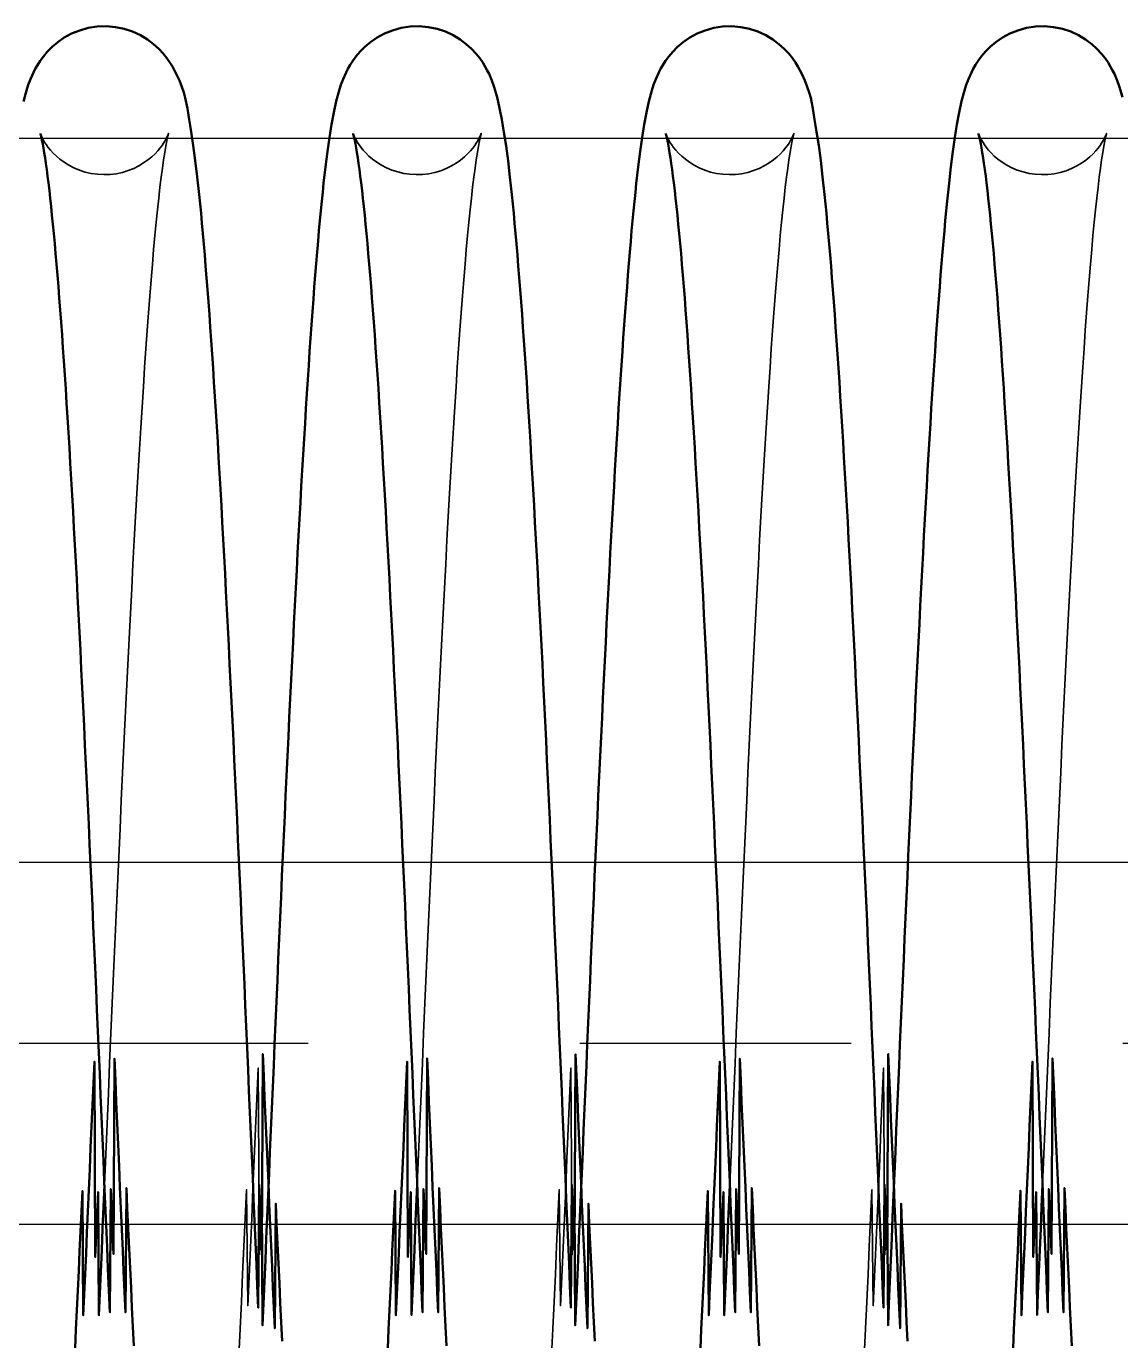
# Model space of a CAD drawing. Header units: millimetres. Extents: x 1448 to 104164, y -19509 to -89.
# Drawn here: x 81536.9 to 81597.3, y -3019.1 to -2946.5 of the extents above; entities that cross this region are included whole.
import ezdxf

# ---------------------------------------------------------------- set-up
doc = ezdxf.new("R2010")
doc.units = ezdxf.units.MM
doc.header["$LTSCALE"] = 60
doc.header["$MEASUREMENT"] = 0
doc.linetypes.add('CENTER', pattern=[2, 1.25, -0.25, 0.25, -0.25])
doc.layers.get('0').update_dxf_attribs({"linetype": 'CONTINUOUS'})
doc.layers.add('cen', color=14, linetype='CONTINUOUS')
doc.layers.add('가려진 것(ISO)', color=7, linetype='CONTINUOUS', lineweight=35)
doc.layers.add('가시적인 것(ISO)', color=7, linetype='CONTINUOUS', lineweight=50)

# ---------------------------------------------------------------- blocks, each defined once
blk = doc.blocks.new('토션스프링1')
at = {"layer": '가려진 것(ISO)', "flags": 128}
for points in [[(21463072.789, -50955408.884), (21463072.795, -50955408.9), (21463072.814, -50955408.952), (21463072.854, -50955409.046), (21463072.924, -50955409.194), (21463072.976, -50955409.288), (21463073.042, -50955409.397), (21463073.125, -50955409.52), (21463073.226, -50955409.657), (21463073.349, -50955409.808), (21463073.498, -50955409.971), (21463073.672, -50955410.141), (21463073.874, -50955410.313), (21463074.105, -50955410.482), (21463074.363, -50955410.642), (21463074.644, -50955410.789), (21463074.946, -50955410.916), (21463075.265, -50955411.019), (21463075.599, -50955411.096), (21463075.942, -50955411.145), (21463076.289, -50955411.164), (21463076.637, -50955411.152), (21463076.981, -50955411.11), (21463077.318, -50955411.039), (21463077.642, -50955410.942), (21463077.948, -50955410.821), (21463078.233, -50955410.678), (21463078.496, -50955410.52), (21463078.734, -50955410.353), (21463078.944, -50955410.181), (21463079.124, -50955410.01), (21463079.278, -50955409.845), (21463079.407, -50955409.69), (21463079.514, -50955409.547), (21463079.599, -50955409.42), (21463079.668, -50955409.309), (21463079.723, -50955409.212), (21463079.798, -50955409.061), (21463079.841, -50955408.961), (21463079.863, -50955408.905), (21463079.87, -50955408.885), (21463079.867, -50955408.895), (21463079.858, -50955408.932), (21463079.842, -50955408.993), (21463079.822, -50955409.076), (21463079.772, -50955409.3), (21463079.717, -50955409.588), (21463079.658, -50955409.936), (21463079.595, -50955410.341), (21463079.529, -50955410.799), (21463079.462, -50955411.307), (21463079.394, -50955411.862), (21463079.326, -50955412.461), (21463079.257, -50955413.106), (21463079.187, -50955413.796), (21463079.117, -50955414.528), (21463079.047, -50955415.303), (21463078.976, -50955416.119), (21463078.905, -50955416.975), (21463078.834, -50955417.869), (21463078.763, -50955418.8), (21463078.692, -50955419.768), (21463078.621, -50955420.771), (21463078.55, -50955421.812), (21463078.479, -50955422.889), (21463078.407, -50955424.003), (21463078.336, -50955425.15), (21463078.264, -50955426.331), (21463078.193, -50955427.544), (21463078.121, -50955428.786), (21463078.049, -50955430.058), (21463077.978, -50955431.358), (21463077.906, -50955432.685), (21463077.835, -50955434.036), (21463077.764, -50955435.413), (21463077.692, -50955436.816), (21463077.621, -50955438.247), (21463077.549, -50955439.702), (21463077.477, -50955441.182), (21463077.405, -50955442.683), (21463077.334, -50955444.204), (21463077.262, -50955445.745), (21463077.19, -50955447.302), (21463077.118, -50955448.876), (21463077.047, -50955450.463), (21463076.975, -50955452.064), (21463076.904, -50955453.675), (21463076.832, -50955455.3), (21463076.761, -50955456.939), (21463076.689, -50955458.591), (21463076.617, -50955460.254), (21463076.545, -50955461.926), (21463076.474, -50955463.606), (21463076.402, -50955465.292), (21463076.33, -50955466.982)], [(21463090.065, -50955408.884), (21463090.071, -50955408.9), (21463090.09, -50955408.952), (21463090.13, -50955409.045), (21463090.201, -50955409.189), (21463090.252, -50955409.282), (21463090.317, -50955409.391), (21463090.398, -50955409.514), (21463090.499, -50955409.652), (21463090.621, -50955409.803), (21463090.769, -50955409.966), (21463090.942, -50955410.136), (21463091.144, -50955410.308), (21463091.374, -50955410.477), (21463091.631, -50955410.638), (21463091.912, -50955410.785), (21463092.212, -50955410.912), (21463092.532, -50955411.016), (21463092.865, -50955411.094), (21463093.208, -50955411.144), (21463093.555, -50955411.164), (21463093.903, -50955411.153), (21463094.248, -50955411.111), (21463094.585, -50955411.041), (21463094.909, -50955410.945), (21463095.215, -50955410.824), (21463095.501, -50955410.682), (21463095.766, -50955410.525), (21463096.004, -50955410.357), (21463096.214, -50955410.186), (21463096.395, -50955410.015), (21463096.55, -50955409.85), (21463096.68, -50955409.693), (21463096.787, -50955409.551), (21463096.873, -50955409.424), (21463096.942, -50955409.312), (21463096.997, -50955409.214), (21463097.073, -50955409.063), (21463097.118, -50955408.962), (21463097.139, -50955408.905), (21463097.146, -50955408.885), (21463097.143, -50955408.895), (21463097.133, -50955408.931), (21463097.117, -50955408.992), (21463097.097, -50955409.075), (21463097.048, -50955409.298), (21463096.994, -50955409.585), (21463096.934, -50955409.934), (21463096.871, -50955410.339), (21463096.805, -50955410.797), (21463096.738, -50955411.304), (21463096.67, -50955411.858), (21463096.602, -50955412.458), (21463096.533, -50955413.103), (21463096.463, -50955413.793), (21463096.393, -50955414.525), (21463096.323, -50955415.3), (21463096.252, -50955416.115), (21463096.181, -50955416.97), (21463096.11, -50955417.864), (21463096.039, -50955418.794), (21463095.968, -50955419.76), (21463095.897, -50955420.765), (21463095.826, -50955421.807), (21463095.755, -50955422.886), (21463095.683, -50955424), (21463095.612, -50955425.148), (21463095.54, -50955426.329), (21463095.469, -50955427.541), (21463095.397, -50955428.783), (21463095.325, -50955430.054), (21463095.254, -50955431.352), (21463095.182, -50955432.676), (21463095.111, -50955434.027), (21463095.04, -50955435.405), (21463094.968, -50955436.812), (21463094.896, -50955438.244), (21463094.825, -50955439.701), (21463094.753, -50955441.181), (21463094.681, -50955442.682), (21463094.609, -50955444.203), (21463094.538, -50955445.743), (21463094.466, -50955447.299), (21463094.394, -50955448.871), (21463094.323, -50955450.456), (21463094.251, -50955452.054), (21463094.18, -50955453.666), (21463094.108, -50955455.294), (21463094.036, -50955456.936), (21463093.965, -50955458.59), (21463093.893, -50955460.254), (21463093.821, -50955461.927), (21463093.749, -50955463.607), (21463093.677, -50955465.293), (21463093.606, -50955466.981)], [(21463107.341, -50955408.884), (21463107.346, -50955408.9), (21463107.366, -50955408.952), (21463107.406, -50955409.046), (21463107.476, -50955409.194), (21463107.527, -50955409.288), (21463107.593, -50955409.397), (21463107.676, -50955409.52), (21463107.778, -50955409.657), (21463107.901, -50955409.808), (21463108.049, -50955409.971), (21463108.224, -50955410.141), (21463108.426, -50955410.313), (21463108.657, -50955410.482), (21463108.914, -50955410.642), (21463109.196, -50955410.789), (21463109.497, -50955410.916), (21463109.816, -50955411.019), (21463110.15, -50955411.096), (21463110.493, -50955411.145), (21463110.841, -50955411.164), (21463111.188, -50955411.152), (21463111.533, -50955411.11), (21463111.869, -50955411.039), (21463112.193, -50955410.942), (21463112.499, -50955410.821), (21463112.785, -50955410.678), (21463113.048, -50955410.52), (21463113.285, -50955410.353), (21463113.495, -50955410.181), (21463113.676, -50955410.01), (21463113.83, -50955409.845), (21463113.959, -50955409.69), (21463114.065, -50955409.547), (21463114.151, -50955409.42), (21463114.22, -50955409.309), (21463114.274, -50955409.212), (21463114.349, -50955409.061), (21463114.393, -50955408.961), (21463114.415, -50955408.905), (21463114.422, -50955408.885), (21463114.419, -50955408.895), (21463114.409, -50955408.932), (21463114.393, -50955408.993), (21463114.373, -50955409.076), (21463114.324, -50955409.3), (21463114.269, -50955409.588), (21463114.209, -50955409.936), (21463114.146, -50955410.341), (21463114.081, -50955410.799), (21463114.014, -50955411.307), (21463113.945, -50955411.862), (21463113.877, -50955412.461), (21463113.808, -50955413.106), (21463113.738, -50955413.796), (21463113.669, -50955414.528), (21463113.598, -50955415.303), (21463113.528, -50955416.119), (21463113.457, -50955416.975), (21463113.386, -50955417.869), (21463113.315, -50955418.8), (21463113.244, -50955419.768), (21463113.173, -50955420.771), (21463113.102, -50955421.812), (21463113.03, -50955422.889), (21463112.959, -50955424.003), (21463112.887, -50955425.15), (21463112.816, -50955426.331), (21463112.744, -50955427.544), (21463112.673, -50955428.786), (21463112.601, -50955430.058), (21463112.529, -50955431.358), (21463112.458, -50955432.685), (21463112.386, -50955434.036), (21463112.315, -50955435.413), (21463112.244, -50955436.816), (21463112.172, -50955438.247), (21463112.1, -50955439.702), (21463112.029, -50955441.182), (21463111.957, -50955442.683), (21463111.885, -50955444.204), (21463111.813, -50955445.745), (21463111.741, -50955447.302), (21463111.67, -50955448.876), (21463111.598, -50955450.463), (21463111.527, -50955452.064), (21463111.455, -50955453.675), (21463111.384, -50955455.3), (21463111.312, -50955456.939), (21463111.24, -50955458.591), (21463111.169, -50955460.254), (21463111.097, -50955461.926), (21463111.025, -50955463.606), (21463110.953, -50955465.292), (21463110.881, -50955466.982)], [(21463124.617, -50955408.884), (21463124.622, -50955408.9), (21463124.642, -50955408.952), (21463124.682, -50955409.045), (21463124.753, -50955409.189), (21463124.804, -50955409.282), (21463124.869, -50955409.391), (21463124.95, -50955409.514), (21463125.05, -50955409.652), (21463125.173, -50955409.803), (21463125.32, -50955409.966), (21463125.494, -50955410.136), (21463125.695, -50955410.308), (21463125.926, -50955410.477), (21463126.183, -50955410.638), (21463126.463, -50955410.785), (21463126.764, -50955410.912), (21463127.083, -50955411.016), (21463127.417, -50955411.094), (21463127.759, -50955411.144), (21463128.106, -50955411.164), (21463128.454, -50955411.153), (21463128.799, -50955411.111), (21463129.136, -50955411.041), (21463129.46, -50955410.945), (21463129.766, -50955410.824), (21463130.053, -50955410.682), (21463130.317, -50955410.525), (21463130.555, -50955410.357), (21463130.765, -50955410.186), (21463130.947, -50955410.015), (21463131.102, -50955409.85), (21463131.232, -50955409.693), (21463131.338, -50955409.551), (21463131.424, -50955409.424), (21463131.494, -50955409.312), (21463131.548, -50955409.214), (21463131.625, -50955409.063), (21463131.669, -50955408.962), (21463131.691, -50955408.905), (21463131.698, -50955408.885), (21463131.695, -50955408.895), (21463131.685, -50955408.931), (21463131.669, -50955408.992), (21463131.649, -50955409.075), (21463131.6, -50955409.298), (21463131.545, -50955409.585), (21463131.486, -50955409.934), (21463131.423, -50955410.339), (21463131.357, -50955410.797), (21463131.289, -50955411.304), (21463131.222, -50955411.858), (21463131.153, -50955412.458), (21463131.084, -50955413.103), (21463131.015, -50955413.793), (21463130.945, -50955414.525), (21463130.874, -50955415.3), (21463130.804, -50955416.115), (21463130.733, -50955416.97), (21463130.662, -50955417.864), (21463130.591, -50955418.794), (21463130.52, -50955419.76), (21463130.449, -50955420.765), (21463130.378, -50955421.807), (21463130.306, -50955422.886), (21463130.235, -50955424), (21463130.163, -50955425.148), (21463130.092, -50955426.329), (21463130.02, -50955427.541), (21463129.948, -50955428.783), (21463129.877, -50955430.054), (21463129.805, -50955431.352), (21463129.734, -50955432.676), (21463129.663, -50955434.027), (21463129.591, -50955435.405), (21463129.52, -50955436.812), (21463129.448, -50955438.244), (21463129.376, -50955439.701), (21463129.304, -50955441.181), (21463129.233, -50955442.682), (21463129.161, -50955444.203), (21463129.089, -50955445.743), (21463129.017, -50955447.299), (21463128.946, -50955448.871), (21463128.874, -50955450.456), (21463128.803, -50955452.054), (21463128.731, -50955453.666), (21463128.66, -50955455.294), (21463128.588, -50955456.936), (21463128.516, -50955458.59), (21463128.444, -50955460.254), (21463128.373, -50955461.927), (21463128.301, -50955463.607), (21463128.229, -50955465.293), (21463128.157, -50955466.981)], [(21463083.749, -50955476.418), (21463083.821, -50955474.94), (21463083.893, -50955473.44), (21463083.964, -50955471.919), (21463084.036, -50955470.378), (21463084.108, -50955468.82), (21463084.18, -50955467.246), (21463084.251, -50955473.657), (21463084.323, -50955472.056), (21463084.395, -50955470.443), (21463084.466, -50955468.82), (21463084.537, -50955467.183), (21463084.609, -50955465.534), (21463084.681, -50955463.872), (21463084.752, -50955462.202), (21463084.824, -50955460.523), (21463084.896, -50955470.837), (21463084.968, -50955469.147)], [(21463101.025, -50955476.413), (21463101.097, -50955474.934), (21463101.169, -50955473.433), (21463101.241, -50955471.913), (21463101.312, -50955470.373), (21463101.384, -50955468.817), (21463101.456, -50955467.245), (21463101.527, -50955473.659), (21463101.599, -50955472.061), (21463101.67, -50955470.451), (21463101.741, -50955468.826), (21463101.813, -50955467.186), (21463101.885, -50955465.534), (21463101.956, -50955463.871), (21463102.028, -50955462.2), (21463102.1, -50955460.521), (21463102.172, -50955470.836), (21463102.244, -50955469.147)], [(21463118.301, -50955476.418), (21463118.372, -50955474.94), (21463118.444, -50955473.44), (21463118.516, -50955471.919), (21463118.588, -50955470.378), (21463118.66, -50955468.82), (21463118.731, -50955467.246), (21463118.803, -50955473.657), (21463118.875, -50955472.056), (21463118.946, -50955470.443), (21463119.017, -50955468.82), (21463119.089, -50955467.183), (21463119.16, -50955465.534), (21463119.232, -50955463.872), (21463119.304, -50955462.202), (21463119.376, -50955460.523), (21463119.447, -50955470.837), (21463119.519, -50955469.147)]]:
    blk.add_lwpolyline(points, dxfattribs=at)
at = {"layer": '가시적인 것(ISO)', "flags": 128}
for points in [[(21463071.856, -50955407.116), (21463072.017, -50955406.52), (21463072.118, -50955406.21), (21463072.241, -50955405.882), (21463072.401, -50955405.52), (21463072.504, -50955405.321), (21463072.626, -50955405.107), (21463072.774, -50955404.875), (21463072.955, -50955404.629), (21463073.174, -50955404.37), (21463073.439, -50955404.104), (21463073.753, -50955403.84), (21463074.112, -50955403.593), (21463074.518, -50955403.374), (21463074.963, -50955403.193), (21463075.437, -50955403.06), (21463075.93, -50955402.984), (21463076.434, -50955402.967), (21463076.935, -50955403.008), (21463077.421, -50955403.108), (21463077.884, -50955403.262), (21463078.315, -50955403.461), (21463078.703, -50955403.693), (21463079.043, -50955403.948), (21463079.335, -50955404.213), (21463079.58, -50955404.476), (21463079.783, -50955404.73), (21463079.95, -50955404.971), (21463080.087, -50955405.197), (21463080.3, -50955405.602), (21463080.471, -50955405.97), (21463080.606, -50955406.308), (21463080.714, -50955406.624), (21463080.798, -50955406.926), (21463080.92, -50955407.512), (21463081.016, -50955408.121), (21463081.068, -50955408.451), (21463081.126, -50955408.803), (21463081.238, -50955409.56), (21463081.348, -50955410.387), (21463081.456, -50955411.286), (21463081.561, -50955412.256), (21463081.613, -50955412.768), (21463081.665, -50955413.298), (21463081.716, -50955413.846), (21463081.768, -50955414.412), (21463081.819, -50955414.996), (21463081.87, -50955415.598), (21463081.921, -50955416.218), (21463081.972, -50955416.856), (21463082.023, -50955417.513), (21463082.074, -50955418.189), (21463082.125, -50955418.883), (21463082.176, -50955419.596), (21463082.227, -50955420.327), (21463082.279, -50955421.075), (21463082.33, -50955421.841), (21463082.381, -50955422.624), (21463082.432, -50955423.424), (21463082.483, -50955424.24), (21463082.534, -50955425.071), (21463082.586, -50955425.918), (21463082.637, -50955426.781), (21463082.688, -50955427.657), (21463082.739, -50955428.548), (21463082.789, -50955429.453), (21463082.84, -50955430.371), (21463082.891, -50955431.303), (21463082.942, -50955432.247), (21463082.993, -50955433.205), (21463083.043, -50955434.178), (21463083.094, -50955435.165), (21463083.145, -50955436.165), (21463083.196, -50955437.178), (21463083.247, -50955438.204), (21463083.298, -50955439.241), (21463083.349, -50955440.289), (21463083.4, -50955441.348), (21463083.451, -50955442.418), (21463083.502, -50955443.497), (21463083.553, -50955444.585), (21463083.604, -50955445.682), (21463083.655, -50955446.787), (21463083.706, -50955447.9), (21463083.757, -50955449.019), (21463083.807, -50955450.145), (21463083.858, -50955451.278), (21463083.909, -50955452.419), (21463083.959, -50955453.568), (21463084.01, -50955454.724), (21463084.061, -50955455.887), (21463084.112, -50955457.057), (21463084.163, -50955458.232), (21463084.214, -50955459.413), (21463084.265, -50955460.597), (21463084.316, -50955461.786), (21463084.367, -50955462.978), (21463084.418, -50955464.173), (21463084.469, -50955465.37), (21463084.52, -50955466.568), (21463084.571, -50955467.767), (21463084.621, -50955468.966), (21463084.672, -50955470.165), (21463084.723, -50955471.363), (21463084.774, -50955472.561), (21463084.824, -50955473.761), (21463084.875, -50955466.961), (21463084.926, -50955468.161), (21463084.977, -50955469.361), (21463085.028, -50955470.559), (21463085.079, -50955459.756), (21463085.13, -50955460.951), (21463085.181, -50955462.142), (21463085.232, -50955463.331), (21463085.283, -50955464.515), (21463085.334, -50955465.694), (21463085.385, -50955466.868), (21463085.435, -50955468.036), (21463085.486, -50955469.198), (21463085.537, -50955470.352), (21463085.588, -50955471.499), (21463085.638, -50955472.637), (21463085.689, -50955473.77), (21463085.74, -50955474.895), (21463085.791, -50955468.014), (21463085.842, -50955469.126), (21463085.892, -50955470.23), (21463085.943, -50955471.326), (21463085.994, -50955472.413), (21463086.045, -50955473.49), (21463086.096, -50955474.557), (21463086.147, -50955475.613)], [(21463084.968, -50955469.147), (21463085.019, -50955467.946), (21463085.07, -50955474.743), (21463085.121, -50955473.54), (21463085.172, -50955472.338), (21463085.222, -50955471.136), (21463085.273, -50955469.936), (21463085.324, -50955468.738), (21463085.374, -50955467.543), (21463085.425, -50955466.347), (21463085.476, -50955465.152), (21463085.527, -50955463.958), (21463085.578, -50955462.766), (21463085.629, -50955461.575), (21463085.68, -50955460.388), (21463085.731, -50955459.204), (21463085.782, -50955458.024), (21463085.833, -50955456.849), (21463085.884, -50955455.679), (21463085.934, -50955454.515), (21463085.985, -50955453.358), (21463086.036, -50955452.207), (21463086.087, -50955451.064), (21463086.138, -50955449.929), (21463086.189, -50955448.803), (21463086.24, -50955447.687), (21463086.29, -50955446.579), (21463086.341, -50955445.478), (21463086.392, -50955444.386), (21463086.443, -50955443.301), (21463086.494, -50955442.225), (21463086.544, -50955441.159), (21463086.595, -50955440.103), (21463086.646, -50955439.056), (21463086.698, -50955438.021), (21463086.749, -50955436.997), (21463086.8, -50955435.985), (21463086.851, -50955434.985), (21463086.902, -50955433.999), (21463086.952, -50955433.025), (21463087.003, -50955432.066), (21463087.054, -50955431.121), (21463087.105, -50955430.191), (21463087.156, -50955429.276), (21463087.207, -50955428.376), (21463087.257, -50955427.49), (21463087.308, -50955426.619), (21463087.359, -50955425.761), (21463087.41, -50955424.919), (21463087.462, -50955424.091), (21463087.513, -50955423.279), (21463087.564, -50955422.482), (21463087.615, -50955421.701), (21463087.667, -50955420.937), (21463087.718, -50955420.189), (21463087.769, -50955419.459), (21463087.821, -50955418.745), (21463087.873, -50955418.049), (21463087.924, -50955417.371), (21463087.976, -50955416.712), (21463088.027, -50955416.071), (21463088.079, -50955415.448), (21463088.131, -50955414.845), (21463088.182, -50955414.262), (21463088.234, -50955413.698), (21463088.286, -50955413.155), (21463088.338, -50955412.632), (21463088.389, -50955412.128), (21463088.44, -50955411.643), (21463088.544, -50955410.729), (21463088.65, -50955409.885), (21463088.76, -50955409.105), (21463088.876, -50955408.387), (21463089, -50955407.724), (21463089.134, -50955407.113), (21463089.293, -50955406.518), (21463089.394, -50955406.209), (21463089.518, -50955405.88), (21463089.678, -50955405.518), (21463089.781, -50955405.318), (21463089.904, -50955405.104), (21463090.052, -50955404.872), (21463090.233, -50955404.625), (21463090.453, -50955404.367), (21463090.718, -50955404.101), (21463091.033, -50955403.837), (21463091.393, -50955403.59), (21463091.799, -50955403.371), (21463092.244, -50955403.191), (21463092.719, -50955403.059), (21463093.212, -50955402.983), (21463093.715, -50955402.967), (21463094.217, -50955403.009), (21463094.703, -50955403.11), (21463095.165, -50955403.264), (21463095.595, -50955403.464), (21463095.983, -50955403.696), (21463096.323, -50955403.951), (21463096.615, -50955404.217), (21463096.859, -50955404.48), (21463097.061, -50955404.734), (21463097.227, -50955404.975), (21463097.364, -50955405.199), (21463097.479, -50955405.407), (21463097.576, -50955405.601), (21463097.728, -50955405.955), (21463097.841, -50955406.277), (21463098.019, -50955406.881), (21463098.161, -50955407.482), (21463098.285, -50955408.115), (21463098.403, -50955408.809), (21463098.517, -50955409.57), (21463098.627, -50955410.398), (21463098.734, -50955411.295), (21463098.839, -50955412.262), (21463098.89, -50955412.772), (21463098.941, -50955413.3), (21463098.992, -50955413.846), (21463099.043, -50955414.411), (21463099.094, -50955414.994), (21463099.145, -50955415.595), (21463099.196, -50955416.215), (21463099.247, -50955416.854), (21463099.298, -50955417.512), (21463099.35, -50955418.189), (21463099.401, -50955418.885), (21463099.452, -50955419.599), (21463099.503, -50955420.331), (21463099.555, -50955421.08), (21463099.606, -50955421.846), (21463099.657, -50955422.629), (21463099.708, -50955423.429), (21463099.759, -50955424.244), (21463099.81, -50955425.075), (21463099.861, -50955425.922), (21463099.913, -50955426.783), (21463099.963, -50955427.658), (21463100.014, -50955428.548), (21463100.065, -50955429.452), (21463100.116, -50955430.369), (21463100.167, -50955431.3), (21463100.218, -50955432.245), (21463100.268, -50955433.206), (21463100.319, -50955434.18), (21463100.37, -50955435.168), (21463100.421, -50955436.169), (21463100.472, -50955437.183), (21463100.523, -50955438.209), (21463100.574, -50955439.246), (21463100.625, -50955440.295), (21463100.676, -50955441.354), (21463100.727, -50955442.423), (21463100.778, -50955443.501), (21463100.829, -50955444.588), (21463100.88, -50955445.684), (21463100.931, -50955446.787), (21463100.981, -50955447.898), (21463101.032, -50955449.016), (21463101.083, -50955450.141), (21463101.134, -50955451.276), (21463101.184, -50955452.419), (21463101.235, -50955453.569), (21463101.286, -50955454.727), (21463101.337, -50955455.892), (21463101.388, -50955457.062), (21463101.439, -50955458.238), (21463101.49, -50955459.419), (21463101.541, -50955460.603), (21463101.592, -50955461.792), (21463101.643, -50955462.983), (21463101.694, -50955464.177), (21463101.745, -50955465.372), (21463101.796, -50955466.569), (21463101.846, -50955467.766), (21463101.897, -50955468.964), (21463101.948, -50955470.161), (21463101.998, -50955471.359), (21463102.049, -50955472.559), (21463102.1, -50955473.761), (21463102.151, -50955466.962), (21463102.202, -50955468.164), (21463102.253, -50955469.365), (21463102.304, -50955470.564), (21463102.355, -50955459.762), (21463102.406, -50955460.956), (21463102.457, -50955462.148), (21463102.508, -50955463.336), (21463102.559, -50955464.519), (21463102.609, -50955465.698), (21463102.66, -50955466.871), (21463102.711, -50955468.037), (21463102.762, -50955469.197), (21463102.813, -50955470.349), (21463102.863, -50955471.494), (21463102.914, -50955472.634), (21463102.965, -50955473.768), (21463103.016, -50955474.895), (21463103.067, -50955468.016), (21463103.117, -50955469.129), (21463103.168, -50955470.234), (21463103.219, -50955471.33), (21463103.27, -50955472.417), (21463103.321, -50955473.494), (21463103.372, -50955474.561), (21463103.423, -50955475.618)], [(21463102.244, -50955469.147), (21463102.294, -50955467.947), (21463102.345, -50955474.745), (21463102.396, -50955473.544), (21463102.447, -50955472.344), (21463102.498, -50955471.145), (21463102.548, -50955469.947), (21463102.599, -50955468.75), (21463102.65, -50955467.551), (21463102.701, -50955466.353), (21463102.752, -50955465.156), (21463102.802, -50955463.96), (21463102.853, -50955462.766), (21463102.904, -50955461.575), (21463102.955, -50955460.387), (21463103.006, -50955459.203), (21463103.057, -50955458.023), (21463103.108, -50955456.848), (21463103.159, -50955455.679), (21463103.21, -50955454.516), (21463103.261, -50955453.36), (21463103.312, -50955452.211), (21463103.363, -50955451.07), (21463103.413, -50955449.938), (21463103.464, -50955448.814), (21463103.515, -50955447.697), (21463103.566, -50955446.586), (21463103.616, -50955445.484), (21463103.667, -50955444.389), (21463103.718, -50955443.303), (21463103.769, -50955442.226), (21463103.82, -50955441.159), (21463103.871, -50955440.101), (21463103.922, -50955439.055), (21463103.973, -50955438.019), (21463104.024, -50955436.995), (21463104.075, -50955435.984), (21463104.126, -50955434.985), (21463104.177, -50955433.999), (21463104.228, -50955433.028), (21463104.279, -50955432.07), (21463104.33, -50955431.127), (21463104.38, -50955430.199), (21463104.431, -50955429.285), (21463104.482, -50955428.383), (21463104.533, -50955427.496), (21463104.584, -50955426.622), (21463104.635, -50955425.763), (21463104.686, -50955424.919), (21463104.738, -50955424.09), (21463104.789, -50955423.276), (21463104.84, -50955422.478), (21463104.891, -50955421.697), (21463104.943, -50955420.932), (21463104.994, -50955420.184), (21463105.046, -50955419.453), (21463105.097, -50955418.74), (21463105.148, -50955418.045), (21463105.2, -50955417.368), (21463105.251, -50955416.71), (21463105.303, -50955416.07), (21463105.354, -50955415.451), (21463105.406, -50955414.851), (21463105.457, -50955414.27), (21463105.509, -50955413.71), (21463105.56, -50955413.169), (21463105.611, -50955412.646), (21463105.662, -50955412.143), (21463105.713, -50955411.657), (21463105.818, -50955410.739), (21463105.925, -50955409.889), (21463106.036, -50955409.105), (21463106.153, -50955408.385), (21463106.276, -50955407.725), (21463106.408, -50955407.116), (21463106.568, -50955406.52), (21463106.67, -50955406.21), (21463106.792, -50955405.882), (21463106.953, -50955405.52), (21463107.055, -50955405.321), (21463107.178, -50955405.107), (21463107.326, -50955404.875), (21463107.507, -50955404.629), (21463107.726, -50955404.37), (21463107.991, -50955404.104), (21463108.304, -50955403.84), (21463108.664, -50955403.593), (21463109.069, -50955403.374), (21463109.515, -50955403.193), (21463109.989, -50955403.06), (21463110.482, -50955402.984), (21463110.985, -50955402.967), (21463111.486, -50955403.008), (21463111.972, -50955403.108), (21463112.435, -50955403.262), (21463112.866, -50955403.461), (21463113.254, -50955403.693), (21463113.594, -50955403.948), (21463113.887, -50955404.213), (21463114.132, -50955404.476), (21463114.335, -50955404.73), (21463114.502, -50955404.971), (21463114.639, -50955405.197), (21463114.852, -50955405.602), (21463115.022, -50955405.97), (21463115.158, -50955406.308), (21463115.265, -50955406.624), (21463115.349, -50955406.926), (21463115.471, -50955407.512), (21463115.567, -50955408.121), (21463115.62, -50955408.451), (21463115.677, -50955408.803), (21463115.79, -50955409.56), (21463115.9, -50955410.387), (21463116.007, -50955411.286), (21463116.112, -50955412.256), (21463116.165, -50955412.768), (21463116.216, -50955413.298), (21463116.268, -50955413.846), (21463116.319, -50955414.412), (21463116.37, -50955414.996), (21463116.421, -50955415.598), (21463116.472, -50955416.218), (21463116.523, -50955416.856), (21463116.574, -50955417.513), (21463116.625, -50955418.189), (21463116.677, -50955418.883), (21463116.728, -50955419.596), (21463116.779, -50955420.327), (21463116.83, -50955421.075), (21463116.881, -50955421.841), (21463116.932, -50955422.624), (21463116.984, -50955423.424), (21463117.035, -50955424.24), (21463117.086, -50955425.071), (21463117.137, -50955425.918), (21463117.188, -50955426.781), (21463117.239, -50955427.657), (21463117.29, -50955428.548), (21463117.341, -50955429.453), (21463117.392, -50955430.371), (21463117.443, -50955431.303), (21463117.493, -50955432.247), (21463117.544, -50955433.205), (21463117.595, -50955434.178), (21463117.646, -50955435.165), (21463117.697, -50955436.165), (21463117.748, -50955437.178), (21463117.799, -50955438.204), (21463117.85, -50955439.241), (21463117.901, -50955440.289), (21463117.952, -50955441.348), (21463118.003, -50955442.418), (21463118.054, -50955443.497), (21463118.105, -50955444.585), (21463118.156, -50955445.682), (21463118.206, -50955446.787), (21463118.257, -50955447.9), (21463118.308, -50955449.019), (21463118.359, -50955450.145), (21463118.409, -50955451.278), (21463118.46, -50955452.419), (21463118.511, -50955453.568), (21463118.562, -50955454.724), (21463118.613, -50955455.887), (21463118.664, -50955457.057), (21463118.715, -50955458.232), (21463118.765, -50955459.413), (21463118.816, -50955460.597), (21463118.867, -50955461.786), (21463118.918, -50955462.978), (21463118.969, -50955464.173), (21463119.02, -50955465.37), (21463119.071, -50955466.568), (21463119.122, -50955467.767), (21463119.173, -50955468.966), (21463119.224, -50955470.165), (21463119.274, -50955471.363), (21463119.325, -50955472.561), (21463119.376, -50955473.761), (21463119.427, -50955466.961), (21463119.477, -50955468.161), (21463119.528, -50955469.361), (21463119.579, -50955470.559), (21463119.63, -50955459.756), (21463119.681, -50955460.951), (21463119.732, -50955462.142), (21463119.783, -50955463.331), (21463119.834, -50955464.515), (21463119.885, -50955465.694), (21463119.936, -50955466.868), (21463119.987, -50955468.036), (21463120.038, -50955469.198), (21463120.089, -50955470.352), (21463120.139, -50955471.499), (21463120.19, -50955472.637), (21463120.241, -50955473.77), (21463120.291, -50955474.895), (21463120.342, -50955468.014), (21463120.393, -50955469.126), (21463120.444, -50955470.23), (21463120.495, -50955471.326), (21463120.546, -50955472.413), (21463120.597, -50955473.49), (21463120.648, -50955474.557), (21463120.699, -50955475.613)], [(21463119.519, -50955469.147), (21463119.57, -50955467.946), (21463119.621, -50955474.743), (21463119.672, -50955473.54), (21463119.723, -50955472.338), (21463119.774, -50955471.136), (21463119.825, -50955469.936), (21463119.875, -50955468.738), (21463119.926, -50955467.543), (21463119.977, -50955466.347), (21463120.027, -50955465.152), (21463120.078, -50955463.958), (21463120.129, -50955462.766), (21463120.18, -50955461.575), (21463120.231, -50955460.388), (21463120.282, -50955459.204), (21463120.333, -50955458.024), (21463120.384, -50955456.849), (21463120.435, -50955455.679), (21463120.486, -50955454.515), (21463120.537, -50955453.358), (21463120.588, -50955452.207), (21463120.639, -50955451.064), (21463120.69, -50955449.929), (21463120.74, -50955448.803), (21463120.791, -50955447.687), (21463120.842, -50955446.579), (21463120.892, -50955445.478), (21463120.943, -50955444.386), (21463120.994, -50955443.301), (21463121.045, -50955442.225), (21463121.096, -50955441.159), (21463121.147, -50955440.103), (21463121.198, -50955439.056), (21463121.249, -50955438.021), (21463121.3, -50955436.997), (21463121.351, -50955435.985), (21463121.402, -50955434.985), (21463121.453, -50955433.999), (21463121.504, -50955433.025), (21463121.555, -50955432.066), (21463121.606, -50955431.121), (21463121.657, -50955430.191), (21463121.707, -50955429.276), (21463121.758, -50955428.376), (21463121.809, -50955427.49), (21463121.86, -50955426.619), (21463121.911, -50955425.761), (21463121.962, -50955424.919), (21463122.013, -50955424.091), (21463122.064, -50955423.279), (21463122.115, -50955422.482), (21463122.167, -50955421.701), (21463122.218, -50955420.937), (21463122.27, -50955420.189), (21463122.321, -50955419.459), (21463122.372, -50955418.745), (21463122.424, -50955418.049), (21463122.476, -50955417.371), (21463122.527, -50955416.712), (21463122.579, -50955416.071), (21463122.631, -50955415.448), (21463122.682, -50955414.845), (21463122.734, -50955414.262), (21463122.786, -50955413.698), (21463122.838, -50955413.155), (21463122.889, -50955412.632), (21463122.94, -50955412.128), (21463122.992, -50955411.643), (21463123.095, -50955410.729), (21463123.201, -50955409.885), (21463123.311, -50955409.105), (21463123.428, -50955408.387), (21463123.552, -50955407.724), (21463123.685, -50955407.113), (21463123.844, -50955406.518), (21463123.946, -50955406.209), (21463124.069, -50955405.88), (21463124.23, -50955405.518), (21463124.332, -50955405.318), (21463124.455, -50955405.104), (21463124.604, -50955404.872), (21463124.785, -50955404.625), (21463125.005, -50955404.367), (21463125.27, -50955404.101), (21463125.584, -50955403.837), (21463125.945, -50955403.59), (21463126.35, -50955403.371), (21463126.796, -50955403.191), (21463127.271, -50955403.059), (21463127.764, -50955402.983), (21463128.267, -50955402.967), (21463128.768, -50955403.009), (21463129.254, -50955403.11), (21463129.716, -50955403.264), (21463130.147, -50955403.464), (21463130.535, -50955403.696), (21463130.874, -50955403.951), (21463131.166, -50955404.217), (21463131.41, -50955404.48), (21463131.613, -50955404.734), (21463131.779, -50955404.975), (21463131.915, -50955405.199), (21463132.03, -50955405.407), (21463132.128, -50955405.601), (21463132.279, -50955405.955), (21463132.392, -50955406.277), (21463132.571, -50955406.881)], [(21463076.33, -50955466.982), (21463076.279, -50955468.182), (21463076.228, -50955469.384), (21463076.177, -50955470.585), (21463076.126, -50955471.786), (21463076.076, -50955472.986), (21463076.025, -50955474.184), (21463075.974, -50955467.38), (21463075.924, -50955468.578), (21463075.873, -50955469.775), (21463075.822, -50955470.971), (21463075.771, -50955460.166), (21463075.72, -50955461.359), (21463075.669, -50955462.55), (21463075.618, -50955463.738), (21463075.567, -50955464.921), (21463075.516, -50955466.101), (21463075.465, -50955467.276), (21463075.414, -50955468.445), (21463075.363, -50955469.608), (21463075.313, -50955470.765), (21463075.262, -50955471.914), (21463075.211, -50955473.055), (21463075.16, -50955474.188), (21463075.11, -50955467.312), (21463075.059, -50955468.428), (21463075.008, -50955469.537), (21463074.957, -50955470.639), (21463074.906, -50955471.733), (21463074.855, -50955472.819), (21463074.805, -50955473.895), (21463074.754, -50955474.962), (21463074.703, -50955476.019)], [(21463093.606, -50955466.981), (21463093.555, -50955468.181), (21463093.504, -50955469.381), (21463093.453, -50955470.581), (21463093.402, -50955471.78), (21463093.352, -50955472.977), (21463093.301, -50955474.175), (21463093.25, -50955467.374), (21463093.2, -50955468.573), (21463093.149, -50955469.772), (21463093.098, -50955470.97), (21463093.047, -50955460.166), (21463092.996, -50955461.36), (21463092.945, -50955462.551), (21463092.894, -50955463.739), (21463092.843, -50955464.923), (21463092.792, -50955466.102), (21463092.741, -50955467.276), (21463092.69, -50955468.445), (21463092.639, -50955469.607), (21463092.589, -50955470.761), (21463092.538, -50955471.909), (21463092.487, -50955473.048), (21463092.436, -50955474.179), (21463092.386, -50955467.304), (21463092.335, -50955468.422), (21463092.284, -50955469.533), (21463092.233, -50955470.636), (21463092.182, -50955471.732), (21463092.131, -50955472.818), (21463092.08, -50955473.895), (21463092.029, -50955474.963), (21463091.978, -50955476.02)], [(21463077.95, -50955475.872), (21463077.899, -50955474.813), (21463077.848, -50955473.745), (21463077.797, -50955472.667), (21463077.746, -50955471.579), (21463077.695, -50955470.484), (21463077.645, -50955469.38), (21463077.594, -50955468.269), (21463077.543, -50955467.151), (21463077.492, -50955474.027), (21463077.442, -50955472.893), (21463077.391, -50955471.752), (21463077.34, -50955470.602), (21463077.289, -50955469.445), (21463077.238, -50955468.281), (21463077.187, -50955467.111), (21463077.136, -50955465.936), (21463077.085, -50955464.756), (21463077.034, -50955463.571), (21463076.983, -50955462.383), (21463076.932, -50955461.191), (21463076.882, -50955459.997), (21463076.831, -50955470.801), (21463076.78, -50955469.604), (21463076.729, -50955468.406), (21463076.678, -50955467.208), (21463076.628, -50955474.011), (21463076.577, -50955472.814), (21463076.526, -50955471.615), (21463076.475, -50955470.414), (21463076.425, -50955469.213), (21463076.374, -50955468.013), (21463076.323, -50955466.812), (21463076.272, -50955465.613), (21463076.221, -50955464.416), (21463076.17, -50955463.221), (21463076.119, -50955462.029), (21463076.068, -50955460.841), (21463076.017, -50955459.657), (21463075.966, -50955458.479), (21463075.915, -50955457.305), (21463075.864, -50955456.138), (21463075.814, -50955454.977), (21463075.763, -50955453.824), (21463075.712, -50955452.678), (21463075.661, -50955451.539), (21463075.611, -50955450.406), (21463075.56, -50955449.279), (21463075.509, -50955448.159), (21463075.458, -50955447.047), (21463075.407, -50955445.942), (21463075.356, -50955444.846), (21463075.305, -50955443.758), (21463075.254, -50955442.681), (21463075.203, -50955441.613), (21463075.153, -50955440.556), (21463075.102, -50955439.511), (21463075.051, -50955438.477), (21463075, -50955437.455), (21463074.949, -50955436.447), (21463074.898, -50955435.452), (21463074.848, -50955434.471), (21463074.797, -50955433.504), (21463074.746, -50955432.55), (21463074.696, -50955431.609), (21463074.645, -50955430.681), (21463074.594, -50955429.766), (21463074.543, -50955428.866), (21463074.492, -50955427.98), (21463074.442, -50955427.108), (21463074.391, -50955426.253), (21463074.34, -50955425.413), (21463074.289, -50955424.589), (21463074.238, -50955423.782), (21463074.188, -50955422.992), (21463074.137, -50955422.22), (21463074.086, -50955421.466), (21463074.036, -50955420.731), (21463073.985, -50955420.015), (21463073.935, -50955419.318), (21463073.885, -50955418.64), (21463073.834, -50955417.98), (21463073.784, -50955417.339), (21463073.733, -50955416.716), (21463073.683, -50955416.112), (21463073.632, -50955415.528), (21463073.582, -50955414.964), (21463073.531, -50955414.421), (21463073.481, -50955413.899), (21463073.432, -50955413.399), (21463073.382, -50955412.92), (21463073.333, -50955412.465), (21463073.285, -50955412.033), (21463073.236, -50955411.624), (21463073.189, -50955411.239), (21463073.142, -50955410.879), (21463073.096, -50955410.544), (21463073.05, -50955410.235), (21463073.004, -50955409.95), (21463072.96, -50955409.692), (21463072.917, -50955409.464), (21463072.879, -50955409.269), (21463072.845, -50955409.11), (21463072.818, -50955408.991), (21463072.798, -50955408.913), (21463072.789, -50955408.884)], [(21463110.881, -50955466.982), (21463110.83, -50955468.182), (21463110.78, -50955469.384), (21463110.729, -50955470.585), (21463110.678, -50955471.786), (21463110.627, -50955472.986), (21463110.576, -50955474.184), (21463110.526, -50955467.38), (21463110.475, -50955468.578), (21463110.424, -50955469.775), (21463110.373, -50955470.971), (21463110.323, -50955460.166), (21463110.272, -50955461.359), (21463110.221, -50955462.55), (21463110.17, -50955463.738), (21463110.119, -50955464.921), (21463110.068, -50955466.101), (21463110.017, -50955467.276), (21463109.966, -50955468.445), (21463109.915, -50955469.608), (21463109.864, -50955470.765), (21463109.813, -50955471.914), (21463109.762, -50955473.055), (21463109.712, -50955474.188), (21463109.661, -50955467.312), (21463109.61, -50955468.428), (21463109.56, -50955469.537), (21463109.509, -50955470.639), (21463109.458, -50955471.733), (21463109.407, -50955472.819), (21463109.356, -50955473.895), (21463109.305, -50955474.962), (21463109.254, -50955476.019)], [(21463095.225, -50955475.862), (21463095.174, -50955474.804), (21463095.123, -50955473.737), (21463095.073, -50955472.66), (21463095.022, -50955471.574), (21463094.971, -50955470.48), (21463094.92, -50955469.379), (21463094.87, -50955468.27), (21463094.819, -50955467.152), (21463094.768, -50955474.025), (21463094.717, -50955472.889), (21463094.666, -50955471.745), (21463094.615, -50955470.594), (21463094.565, -50955469.435), (21463094.514, -50955468.27), (21463094.463, -50955467.1), (21463094.412, -50955465.924), (21463094.361, -50955464.744), (21463094.31, -50955463.56), (21463094.259, -50955462.372), (21463094.208, -50955461.182), (21463094.157, -50955459.989), (21463094.106, -50955470.795), (21463094.055, -50955469.6), (21463094.005, -50955468.405), (21463093.954, -50955467.209), (21463093.903, -50955474.011), (21463093.853, -50955472.811), (21463093.802, -50955471.61), (21463093.751, -50955470.407), (21463093.7, -50955469.205), (21463093.649, -50955468.002), (21463093.598, -50955466.801), (21463093.547, -50955465.601), (21463093.496, -50955464.404), (21463093.445, -50955463.209), (21463093.394, -50955462.018), (21463093.343, -50955460.83), (21463093.292, -50955459.648), (21463093.241, -50955458.47), (21463093.191, -50955457.299), (21463093.14, -50955456.133), (21463093.089, -50955454.975), (21463093.039, -50955453.824), (21463092.988, -50955452.677), (21463092.937, -50955451.536), (21463092.886, -50955450.401), (21463092.835, -50955449.272), (21463092.784, -50955448.151), (21463092.733, -50955447.037), (21463092.682, -50955445.931), (21463092.632, -50955444.834), (21463092.581, -50955443.747), (21463092.53, -50955442.669), (21463092.479, -50955441.602), (21463092.428, -50955440.546), (21463092.377, -50955439.502), (21463092.326, -50955438.469), (21463092.275, -50955437.45), (21463092.225, -50955436.444), (21463092.174, -50955435.451), (21463092.123, -50955434.471), (21463092.073, -50955433.503), (21463092.022, -50955432.547), (21463091.971, -50955431.605), (21463091.92, -50955430.675), (21463091.869, -50955429.759), (21463091.819, -50955428.858), (21463091.768, -50955427.971), (21463091.717, -50955427.099), (21463091.666, -50955426.243), (21463091.615, -50955425.403), (21463091.564, -50955424.58), (21463091.514, -50955423.774), (21463091.463, -50955422.985), (21463091.412, -50955422.214), (21463091.362, -50955421.462), (21463091.311, -50955420.729), (21463091.261, -50955420.014), (21463091.211, -50955419.317), (21463091.16, -50955418.638), (21463091.11, -50955417.977), (21463091.059, -50955417.335), (21463091.008, -50955416.711), (21463090.958, -50955416.107), (21463090.908, -50955415.523), (21463090.857, -50955414.96), (21463090.807, -50955414.417), (21463090.757, -50955413.895), (21463090.708, -50955413.396), (21463090.659, -50955412.918), (21463090.61, -50955412.463), (21463090.561, -50955412.032), (21463090.513, -50955411.624), (21463090.465, -50955411.24), (21463090.418, -50955410.88), (21463090.371, -50955410.544), (21463090.324, -50955410.232), (21463090.278, -50955409.947), (21463090.235, -50955409.69), (21463090.194, -50955409.464), (21463090.156, -50955409.271), (21463090.123, -50955409.113), (21463090.095, -50955408.992), (21463090.074, -50955408.913), (21463090.065, -50955408.884)], [(21463128.157, -50955466.981), (21463128.106, -50955468.181), (21463128.055, -50955469.381), (21463128.005, -50955470.581), (21463127.954, -50955471.78), (21463127.903, -50955472.977), (21463127.853, -50955474.175), (21463127.802, -50955467.374), (21463127.751, -50955468.573), (21463127.7, -50955469.772), (21463127.649, -50955470.97), (21463127.598, -50955460.166), (21463127.547, -50955461.36), (21463127.496, -50955462.551), (21463127.445, -50955463.739), (21463127.394, -50955464.923), (21463127.344, -50955466.102), (21463127.293, -50955467.276), (21463127.242, -50955468.445), (21463127.191, -50955469.607), (21463127.14, -50955470.761), (21463127.089, -50955471.909), (21463127.038, -50955473.048), (21463126.988, -50955474.179), (21463126.937, -50955467.304), (21463126.886, -50955468.422), (21463126.836, -50955469.533), (21463126.785, -50955470.636), (21463126.734, -50955471.732), (21463126.683, -50955472.818), (21463126.632, -50955473.895), (21463126.581, -50955474.963), (21463126.53, -50955476.02)], [(21463112.502, -50955475.872), (21463112.451, -50955474.813), (21463112.4, -50955473.745), (21463112.349, -50955472.667), (21463112.298, -50955471.579), (21463112.247, -50955470.484), (21463112.196, -50955469.38), (21463112.145, -50955468.269), (21463112.095, -50955467.151), (21463112.044, -50955474.027), (21463111.993, -50955472.893), (21463111.942, -50955471.752), (21463111.892, -50955470.602), (21463111.841, -50955469.445), (21463111.79, -50955468.281), (21463111.739, -50955467.111), (21463111.688, -50955465.936), (21463111.637, -50955464.756), (21463111.586, -50955463.571), (21463111.535, -50955462.383), (21463111.484, -50955461.191), (21463111.433, -50955459.997), (21463111.382, -50955470.801), (21463111.331, -50955469.604), (21463111.28, -50955468.406), (21463111.23, -50955467.208), (21463111.179, -50955474.011), (21463111.128, -50955472.814), (21463111.078, -50955471.615), (21463111.027, -50955470.414), (21463110.976, -50955469.213), (21463110.925, -50955468.013), (21463110.874, -50955466.812), (21463110.823, -50955465.613), (21463110.772, -50955464.416), (21463110.721, -50955463.221), (21463110.67, -50955462.029), (21463110.619, -50955460.841), (21463110.568, -50955459.657), (21463110.518, -50955458.479), (21463110.467, -50955457.305), (21463110.416, -50955456.138), (21463110.365, -50955454.977), (21463110.314, -50955453.824), (21463110.264, -50955452.678), (21463110.213, -50955451.539), (21463110.162, -50955450.406), (21463110.111, -50955449.279), (21463110.061, -50955448.159), (21463110.01, -50955447.047), (21463109.959, -50955445.942), (21463109.908, -50955444.846), (21463109.857, -50955443.758), (21463109.806, -50955442.681), (21463109.755, -50955441.613), (21463109.704, -50955440.556), (21463109.653, -50955439.511), (21463109.602, -50955438.477), (21463109.551, -50955437.455), (21463109.501, -50955436.447), (21463109.45, -50955435.452), (21463109.399, -50955434.471), (21463109.349, -50955433.504), (21463109.298, -50955432.55), (21463109.247, -50955431.609), (21463109.196, -50955430.681), (21463109.146, -50955429.766), (21463109.095, -50955428.866), (21463109.044, -50955427.98), (21463108.993, -50955427.108), (21463108.942, -50955426.253), (21463108.891, -50955425.413), (21463108.841, -50955424.589), (21463108.79, -50955423.782), (21463108.739, -50955422.992), (21463108.688, -50955422.22), (21463108.638, -50955421.466), (21463108.587, -50955420.731), (21463108.537, -50955420.015), (21463108.487, -50955419.318), (21463108.436, -50955418.64), (21463108.386, -50955417.98), (21463108.335, -50955417.339), (21463108.285, -50955416.716), (21463108.234, -50955416.112), (21463108.184, -50955415.528), (21463108.133, -50955414.964), (21463108.083, -50955414.421), (21463108.033, -50955413.899), (21463107.983, -50955413.399), (21463107.934, -50955412.92), (21463107.885, -50955412.465), (21463107.836, -50955412.033), (21463107.788, -50955411.624), (21463107.74, -50955411.239), (21463107.693, -50955410.879), (21463107.647, -50955410.544), (21463107.601, -50955410.235), (21463107.556, -50955409.95), (21463107.511, -50955409.692), (21463107.469, -50955409.464), (21463107.43, -50955409.269), (21463107.397, -50955409.11), (21463107.369, -50955408.991), (21463107.349, -50955408.913), (21463107.341, -50955408.884)], [(21463129.777, -50955475.862), (21463129.726, -50955474.804), (21463129.675, -50955473.737), (21463129.624, -50955472.66), (21463129.573, -50955471.574), (21463129.522, -50955470.48), (21463129.472, -50955469.379), (21463129.421, -50955468.27), (21463129.37, -50955467.152), (21463129.32, -50955474.025), (21463129.269, -50955472.889), (21463129.218, -50955471.745), (21463129.167, -50955470.594), (21463129.116, -50955469.435), (21463129.065, -50955468.27), (21463129.014, -50955467.1), (21463128.963, -50955465.924), (21463128.912, -50955464.744), (21463128.861, -50955463.56), (21463128.81, -50955462.372), (21463128.759, -50955461.182), (21463128.708, -50955459.989), (21463128.658, -50955470.795), (21463128.607, -50955469.6), (21463128.556, -50955468.405), (21463128.505, -50955467.209), (21463128.455, -50955474.011), (21463128.404, -50955472.811), (21463128.353, -50955471.61), (21463128.302, -50955470.407), (21463128.251, -50955469.205), (21463128.2, -50955468.002), (21463128.149, -50955466.801), (21463128.099, -50955465.601), (21463128.048, -50955464.404), (21463127.997, -50955463.209), (21463127.946, -50955462.018), (21463127.895, -50955460.83), (21463127.844, -50955459.648), (21463127.793, -50955458.47), (21463127.742, -50955457.299), (21463127.691, -50955456.133), (21463127.641, -50955454.975), (21463127.59, -50955453.824), (21463127.539, -50955452.677), (21463127.489, -50955451.536), (21463127.438, -50955450.401), (21463127.387, -50955449.272), (21463127.336, -50955448.151), (21463127.285, -50955447.037), (21463127.234, -50955445.931), (21463127.183, -50955444.834), (21463127.132, -50955443.747), (21463127.081, -50955442.669), (21463127.03, -50955441.602), (21463126.979, -50955440.546), (21463126.928, -50955439.502), (21463126.878, -50955438.469), (21463126.827, -50955437.45), (21463126.776, -50955436.444), (21463126.726, -50955435.451), (21463126.675, -50955434.471), (21463126.624, -50955433.503), (21463126.573, -50955432.547), (21463126.523, -50955431.605), (21463126.472, -50955430.675), (21463126.421, -50955429.759), (21463126.37, -50955428.858), (21463126.319, -50955427.971), (21463126.268, -50955427.099), (21463126.217, -50955426.243), (21463126.167, -50955425.403), (21463126.116, -50955424.58), (21463126.065, -50955423.774), (21463126.014, -50955422.985), (21463125.964, -50955422.214), (21463125.913, -50955421.462), (21463125.863, -50955420.729), (21463125.813, -50955420.014), (21463125.762, -50955419.317), (21463125.712, -50955418.638), (21463125.661, -50955417.977), (21463125.61, -50955417.335), (21463125.56, -50955416.711), (21463125.509, -50955416.107), (21463125.459, -50955415.523), (21463125.409, -50955414.96), (21463125.359, -50955414.417), (21463125.309, -50955413.895), (21463125.259, -50955413.396), (21463125.21, -50955412.918), (21463125.161, -50955412.463), (21463125.113, -50955412.032), (21463125.064, -50955411.624), (21463125.017, -50955411.24), (21463124.969, -50955410.88), (21463124.922, -50955410.544), (21463124.876, -50955410.232), (21463124.83, -50955409.947), (21463124.786, -50955409.69), (21463124.745, -50955409.464), (21463124.708, -50955409.271), (21463124.674, -50955409.113), (21463124.646, -50955408.992), (21463124.625, -50955408.913), (21463124.617, -50955408.884)]]:
    blk.add_lwpolyline(points, dxfattribs=at)
blk = doc.blocks.new('토션스프링12345')
blk.add_blockref('토션스프링1', (1400.606, -3974.283))

msp = doc.modelspace()

# ---------------------------------------------------------------- linework, layer by layer
at = {"color": 3}
for p, q in [((79782.442, -2952.641), (85582.442, -2952.641)), ((80987.372, -2952.641), (82025.398, -2952.641)), ((79607.442, -2992.641), (85865.368, -2992.641)), ((79607.442, -3012.641), (85865.368, -3012.641))]:
    msp.add_line(p, q, dxfattribs=at)
at = {"layer": 'cen', "linetype": 'CENTER'}
msp.add_line((79557.442, -3002.641), (85915.368, -3002.641), dxfattribs=at)

# ---------------------------------------------------------------- block references
msp.add_blockref('토션스프링12345', (-21382935.757, 50956430.79))

doc.saveas('drawing.dxf')
